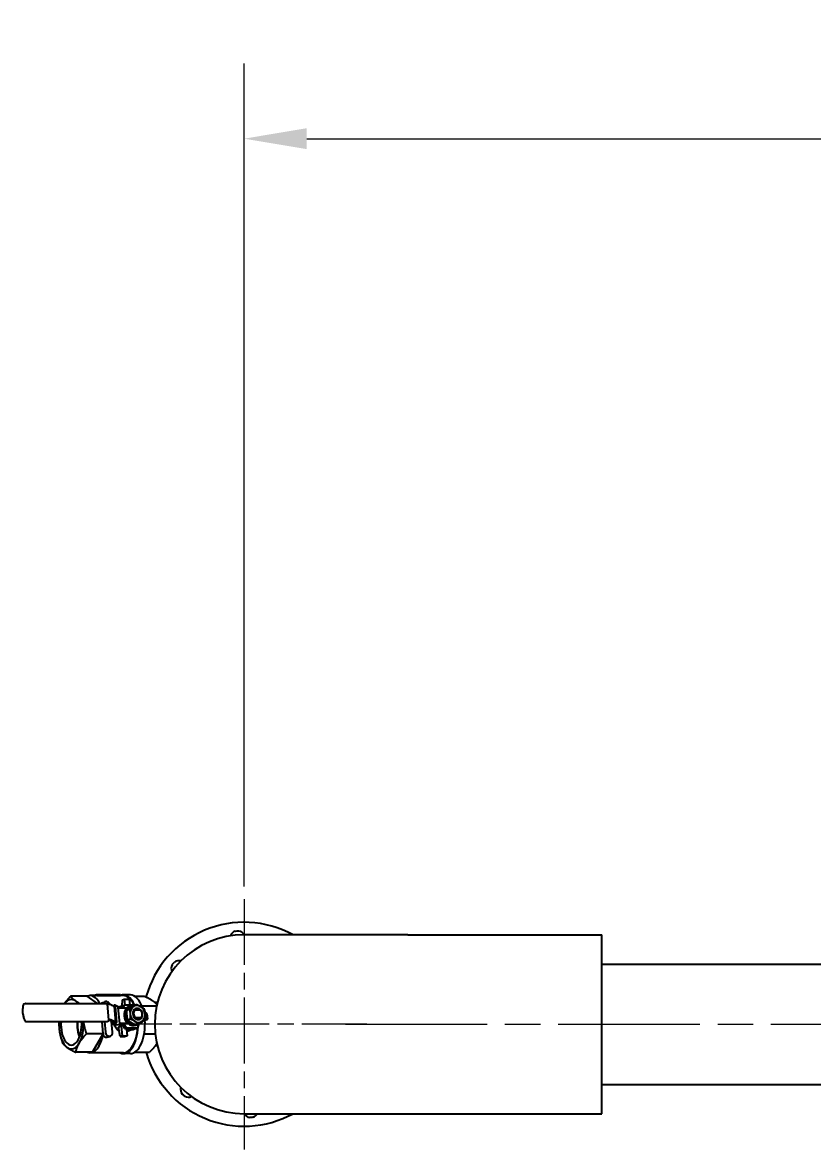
# Model space of a CAD drawing. Header units: millimetres. Extents: x 0 to 14700, y -3 to 10395.
# Drawn here: x 1635 to 2740, y 4647 to 6222 of the extents above; entities that cross this region are included whole.
import ezdxf

# ---------------------------------------------------------------- set-up
doc = ezdxf.new("R2010")
doc.units = ezdxf.units.MM
doc.header["$LTSCALE"] = 35
doc.linetypes.add('CHAIN', pattern=[0.3543, 0.2362, -0.0295, 0.0591, -0.0295])
for name, color, linetype, lineweight in [('Center Mark', 7, 'Continuous', 18), ('Centerline', 7, 'Continuous', 18), ('Dimension', 7, 'Continuous', 18), ('Visible', 7, 'Continuous', 25)]:
    doc.layers.add(name, color=color, linetype=linetype, lineweight=lineweight)
doc.styles.add('Title', font='arial.ttf')
doc.dimstyles.new('Default - Method 2b', dxfattribs={"dimscale": 35, "dimtxt": 3, "dimasz": 2.5, "dimexe": 3, "dimexo": 0.5, "dimgap": 0.7, "dimtad": 0, "dimtoh": 1, "dimdec": 1, "dimrnd": 1e-08, "dimtxsty": 'Title', "dimcen": 0.09, "dimdle": 10, "dimclrd": 256, "dimclre": 256, "dimclrt": 7, "dimadec": 0, "dimazin": 2, "dimtfac": 0.833333, "dimtdec": 1, "dimtmove": 0, "dimatfit": 3, "dimfxl": 1, "dimtolj": 1, "dimlwd": -1, "dimlwe": -1, "dimarcsym": 0})

# ---------------------------------------------------------------- blocks, each defined once
blk = doc.blocks.new('*D32')
at = {"layer": 'Defpoints', "color": 0, "transparency": 16777216}
for p in [(5100.6, 6059.7), (5100.6, 5709.7), (1945.1, 4997.2)]:
    blk.add_point(p, dxfattribs=at)
at = {"layer": 'Dimension', "transparency": 16777216}
for p, q in [((1945.1, 5014.7), (1945.1, 6164.7)), ((5100.6, 5727.2), (5100.6, 6164.7)), ((2032.6, 6059.7), (5013.1, 6059.7))]:
    blk.add_line(p, q, dxfattribs=at)
for points in [[(2032.6, 6074.3), (2032.6, 6045.1), (1945.1, 6059.7)], [(5013.1, 6074.3), (5013.1, 6045.1), (5100.6, 6059.7)]]:
    blk.add_solid(points, dxfattribs=at)
at = {"layer": 'Dimension', "color": 7, "transparency": 16777216, "insert": (3365.7, 6084.2), "char_height": 105, "attachment_point": 7, "style": 'Title'}
blk.add_mtext('\\A1;3155', dxfattribs=at)

msp = doc.modelspace()

# ---------------------------------------------------------------- linework, layer by layer
at = {"layer": 'Center Mark', "linetype": 'CHAIN', "ltscale": 11.111974}
msp.add_line((1945.11, 4997.19), (1945.11, 4647.19), dxfattribs=at)
at = {"layer": 'Center Mark', "linetype": 'CHAIN', "ltscale": 11.005616}
msp.add_line((2116.76, 4822.19), (1770.11, 4822.19), dxfattribs=at)
at = {"layer": 'Centerline', "linetype": 'CHAIN', "ltscale": 23.990969}
msp.add_line((2086.61, 4822.19), (3638.08, 4822.19), dxfattribs=at)
at = {"layer": 'Visible'}
for p, q in [((2174.11, 4947.19), (1945.11, 4947.19)), ((2174.11, 4947.19), (2445.11, 4947.19)), ((2445.11, 4697.19), (2445.11, 4947.19)), ((2445.11, 4906.34), (3550.09, 4906.34)), ((1637.22, 4850.74), (1638.7, 4851.29)), ((1639.22, 4851.38), (1753.12, 4851.38)), ((1725.81, 4861.36), (1702.49, 4861.36)), ((1739.87, 4851.38), (1725.81, 4861.36)), ((1736.35, 4862.19), (1729.42, 4862.19)), ((1734.52, 4862.19), (1738.7, 4863.73)), ((1738.7, 4863.73), (1772.26, 4863.73)), ((1738.88, 4861.87), (1738.7, 4863.73)), ((1772.43, 4861.87), (1738.88, 4861.87)), ((1746.21, 4851.88), (1750.77, 4853.56)), ((1772.43, 4861.87), (1772.26, 4863.73)), ((1776.36, 4862.19), (1772.4, 4862.19)), ((1774.76, 4847.81), (1774.95, 4856.45)), ((1774.95, 4856.45), (1777.54, 4857.4)), ((1785.97, 4863.19), (1776.36, 4863.19)), ((1777.54, 4857.4), (1784.47, 4857.4)), ((1777.54, 4857.4), (1778.31, 4849.06)), ((1784.47, 4857.4), (1785.24, 4849.06)), ((1792.02, 4861.36), (1805.67, 4861.36)), ((1823.8, 4852.34), (1820.69, 4852.34)), ((1755.85, 4828.52), (1753.86, 4850.15)), ((1754.85, 4849.88), (1753.88, 4849.88)), ((1763.18, 4846.88), (1757.66, 4849.56)), ((1759.96, 4848.44), (1763.48, 4848.91)), ((1763.18, 4846.88), (1765.18, 4825.25)), ((1768.24, 4846.86), (1764.27, 4848.79)), ((1767.15, 4825.01), (1765.06, 4847.63)), ((1774.88, 4847.86), (1769.03, 4845.7)), ((1771.12, 4823.09), (1769.03, 4845.71)), ((1780.77, 4844.8), (1769.11, 4844.8)), ((1774.9, 4847.9), (1773.61, 4844.8)), ((1774.9, 4847.9), (1777.36, 4848.81)), ((1777.36, 4848.81), (1775.69, 4844.8)), ((1791.26, 4848.81), (1777.36, 4848.81)), ((1780.74, 4841.71), (1784.6, 4843.14)), ((1784.42, 4847.11), (1786.39, 4847.84)), ((1789.14, 4847.65), (1789.02, 4848.43)), ((1789.6, 4847.95), (1789.12, 4847.77)), ((1790.5, 4848.53), (1794.37, 4849.95)), ((1800.43, 4841.62), (1791.95, 4841.62)), ((1801.88, 4848.03), (1822.81, 4848.03)), ((1803.56, 4844.59), (1804.76, 4844.59)), ((1804.76, 4844.59), (1804.85, 4843.58)), ((1809.25, 4837.38), (1809.97, 4829.51)), ((1639.74, 4826.2), (1753.64, 4826.2)), ((1748.19, 4808.86), (1746.59, 4826.2)), ((1749.9, 4826.2), (1751.3, 4810.94)), ((1753.78, 4826.22), (1755.25, 4826.77)), ((1756.85, 4828.24), (1755.86, 4828.24)), ((1762.3, 4824.86), (1756.78, 4827.54)), ((1761, 4810.94), (1759.6, 4826.17)), ((1765.18, 4825.25), (1759.66, 4827.92)), ((1760.43, 4824.11), (1760.27, 4825.85)), ((1765.18, 4821.03), (1761.21, 4822.96)), ((1762, 4822.83), (1765.84, 4823.34)), ((1762.27, 4822.44), (1762.31, 4822.06)), ((1765.18, 4825.25), (1762.3, 4824.86)), ((1762.74, 4822.22), (1762.31, 4822.06)), ((1762.31, 4822.06), (1763.07, 4822.06)), ((1769.81, 4821.42), (1765.97, 4820.91)), ((1773.24, 4819.56), (1769.19, 4818.07)), ((1783.47, 4822.62), (1771.09, 4822.62)), ((1782.76, 4823.16), (1771.11, 4823.16)), ((1773.24, 4819.56), (1774.47, 4806.18)), ((1774.08, 4822.62), (1777.8, 4816.43)), ((1777.09, 4822.62), (1780.26, 4817.34)), ((1782, 4828.09), (1785.86, 4829.51)), ((1792.85, 4831.79), (1801.34, 4831.79)), ((1793.02, 4821.27), (1796.88, 4822.7)), ((1794.11, 4820.85), (1796.08, 4821.57)), ((1796.26, 4817.34), (1798.46, 4822.62)), ((1796.29, 4829.92), (1800.5, 4831.48)), ((1798.95, 4822.62), (1798.15, 4822.62)), ((1800.43, 4823.16), (1798.91, 4823.16)), ((1800.43, 4823.16), (1798.95, 4822.62)), ((1805.9, 4828.94), (1800.43, 4823.16)), ((1804.16, 4827.1), (1809.2, 4828.96)), ((1805.55, 4828.57), (1806.6, 4828.96)), ((1806.95, 4830.05), (1806.65, 4829.74)), ((1748.19, 4808.86), (1724.88, 4808.86)), ((1733.03, 4783.01), (1748.19, 4808.86)), ((1753.54, 4804.01), (1758.09, 4805.69)), ((1771.74, 4805.17), (1769.19, 4818.07)), ((1774.47, 4806.18), (1771.74, 4805.17)), ((1771.74, 4805.17), (1778.67, 4805.17)), ((1774.47, 4806.18), (1781.4, 4806.18)), ((1780.26, 4817.34), (1777.8, 4816.43)), ((1777.8, 4816.43), (1793.8, 4816.43)), ((1781.4, 4806.18), (1778.67, 4805.17)), ((1780.26, 4817.34), (1796.26, 4817.34)), ((1780.6, 4814.8), (1781.4, 4806.18)), ((1789.6, 4814.92), (1781.3, 4811.85)), ((1793.8, 4816.43), (1796.26, 4817.34)), ((1805.36, 4808.86), (1820.83, 4808.86)), ((1823.8, 4792.04), (1820.6, 4792.04)), ((1733.03, 4783.01), (1709.72, 4783.01)), ((1776.36, 4782.19), (1729.42, 4782.19)), ((1785.97, 4781.19), (1776.36, 4781.19)), ((1792.02, 4783.01), (1812.9, 4783.01)), ((2445.11, 4738.04), (3550.09, 4738.04)), ((1945.11, 4697.19), (2174.11, 4697.19)), ((2174.11, 4697.19), (2445.11, 4697.19))]:
    msp.add_line(p, q, dxfattribs=at)
for centre, radius, start, end in [((1945.11, 4822.19), 142.5, 61.30559, 164.4678), ((1945.11, 4822.19), 125, 90, 270), ((1935.86, 4941.83), 10.75, 107.34237, 158.95436), ((1935.86, 4941.83), 10.75, 29.89143, 81.50333), ((1853.97, 4900.24), 10.75, 152.34237, 203.95436), ((1853.97, 4900.24), 10.75, 74.89133, 126.50333), ((1637.74, 4849.33), 1.5, 110.2548, 165.14327), ((1639.22, 4849.88), 1.5, 90, 110.2548), ((1639.74, 4827.7), 1.5, 204.21718, 270), ((1945.11, 4822.19), 142.5, 195.95717, 298.69441), ((1867.06, 4731.04), 10.75, 164.89133, 216.50333), ((1867.06, 4731.04), 10.75, 242.34237, 293.95436), ((1954.37, 4702.54), 10.75, 209.89133, 261.50333), ((1954.37, 4702.54), 10.75, 287.34237, 330.10857)]:
    msp.add_arc(centre, radius, start, end, dxfattribs=at)
for centre, major_axis, ratio, start_param, end_param in [((1703.44, 4822.19), (0, 34.5), 0.5, 5.9420419, 6.8452843), ((1703.44, 4822.19), (0, 34.5), 0.5, 5.7210863, 5.9420419), ((1729.42, 4822.19), (0, 40), 0.5, 5.53041, 6.4865234), ((1736.35, 4822.19), (0, 40), 0.5, 6.156545, 6.2831853), ((1752.71, 4848.31), (-1.94, 5.25), 0.8516504, 4.6605261, 6.9586072), ((1753.12, 4849.88), (0, 1.5), 0.5, 4.8948443, 6.2831853), ((1776.36, 4822.19), (0, 41), 0.5, 5.4260748, 6.4785976), ((1776.36, 4822.19), (0, 40), 0.5, 5.4408285, 6.2831853), ((1785.97, 4822.19), (0, 41), 0.5, 5.3023394, 6.2831853), ((1751.9, 4848.79), (5.97, 0.55), 0.1571357, 0.2545214, 1.0399196), ((1763.62, 4847.44), (0.65, 1.35), 0.9557611, 5.2759664, 6.8467628), ((1767.59, 4845.51), (0.65, 1.35), 0.9557611, 5.2759664, 6.2831853), ((1783.37, 4831.8), (-6.23, 16.89), 0.8516504, 0.1740818, 0.4419345), ((1789.27, 4833.98), (-4.85, 13.13), 0.8516504, 0.3624484, 2.1701484), ((1783.37, 4831.8), (-6.23, 16.89), 0.8516504, 6.2027805, 6.2601805), ((1791.23, 4834.71), (-4.85, 13.13), 0.8516504, 6.0572272, 9.9548463), ((1789.27, 4833.98), (-4.85, 13.13), 0.8516504, 0, 0.3624484), ((1783.37, 4831.8), (6.23, -16.89), 0.8516504, 2.5556016, 2.6130017), ((1796.15, 4836.52), (-4.15, 11.26), 0.8516504, 0.2191009, 1.2662984), ((1796.15, 4836.52), (4.15, -11.26), 0.8516504, 4.4078911, 5.4550886), ((1796.15, 4836.52), (-2.77, 7.51), 0.8516504, 0.5911669, 1.9414299), ((1796.15, 4836.52), (-4.15, 11.26), 0.8516504, 5.4550886, 6.5022862), ((1796.15, 4836.52), (-2.77, 7.51), 0.8516504, 5.0830226, 6.8743522), ((1796.64, 4836.7), (-2.42, 6.57), 0.8516504, 0.4706955, 2.0619014), ((1795.81, 4836.39), (-2.42, 6.57), 0.8516504, 5.2698207, 6.7024461), ((1791.59, 4834.84), (-2.42, 6.57), 0.8516504, 5.8058461, 5.8967381), ((1796.15, 4836.52), (-4.15, 11.26), 0.8516504, 4.4078911, 5.4550886), ((1796.64, 4836.7), (2.42, -6.57), 0.8516504, 0.4706955, 2.0619014), ((1796.15, 4836.52), (2.77, -7.51), 0.8516504, 0.5911669, 1.9414299), ((1796.15, 4836.52), (4.15, -11.26), 0.8516504, 0.2191009, 1.2662984), ((1803.27, 4836.83), (5.97, 0.55), 0.1571357, 0, 1.007821), ((1703.44, 4822.19), (0, -34.5), 0.5, 4.5958176, 4.8948443), ((1703.44, 4822.19), (0, -29.07), 0.5, 4.5739021, 7.9924685), ((1725.7, 4822.19), (0, -28.27), 0.5, 4.569945, 5.4056754), ((1725.7, 4822.19), (0, -27.4), 0.5, 4.5654147, 5.3985347), ((1703.44, 4822.19), (0, 34.5), 0.5, 3.8476468, 4.8289604), ((1753.64, 4827.7), (0, -1.5), 0.5, 0, 0.1824554), ((1755.11, 4828.24), (0, -1.5), 0.5, 0.1824554, 1.7532517), ((1753.9, 4827.15), (2.99, 0.28), 0.1571357, 0.2545214, 0.8603969), ((1753.9, 4827.15), (5.97, 0.55), 0.1571357, 0.2545214, 1.0399196), ((1761.87, 4824.31), (-0.65, -1.35), 0.9557611, 5.2759664, 6.8467628), ((1765.84, 4822.38), (-0.65, -1.35), 0.9557611, 0, 0.5635775), ((1765.71, 4824.82), (0.65, 1.35), 0.9557611, 3.7051701, 5.2759664), ((1769.68, 4822.9), (-0.65, -1.35), 0.9557611, 0.5635775, 2.1343738), ((1783.37, 4831.8), (-6.23, 16.89), 0.8516504, 1.826071, 2.0300849), ((1789.27, 4833.98), (4.85, -13.13), 0.8516504, 5.3117411, 6.2831853), ((1785.97, 4822.19), (0, -41), 0.5, 0, 1.7100999), ((1796.15, 4836.52), (2.77, -7.51), 0.8516504, 5.0830226, 6.8743522), ((1796.15, 4836.52), (4.15, -11.26), 0.8516504, 5.4550886, 6.5022862), ((1795.81, 4836.39), (2.42, -6.57), 0.8516504, 5.203494, 6.7538808), ((1791.59, 4834.84), (2.42, -6.57), 0.8516504, 0.3864472, 0.4706955), ((1804, 4828.96), (2.99, 0.28), 0.1571357, 5.7523085, 6.8202492), ((1804, 4828.96), (5.97, 0.55), 0.1571357, 5.7523085, 7.3231049), ((1703.44, 4822.19), (0, -34.5), 0.5, 4.8948443, 5.9420419), ((1729.42, 4822.19), (0, -40), 0.5, 6.0798472, 7.541473), ((1756.15, 4810.94), (1.94, -5.25), 0.8516504, 4.4078911, 7.5494837), ((1776.36, 4822.19), (0, -41), 0.5, 6.0618709, 7.7660964), ((1776.36, 4822.19), (0, -40), 0.5, 0, 1.4488435), ((1783.37, 4831.8), (6.23, -16.89), 0.8516504, 5.6972073, 6.4975413), ((1703.44, 4822.19), (0, -34.5), 0.5, 5.9420419, 6.9892394)]:
    msp.add_ellipse(centre, major_axis=major_axis, ratio=ratio, start_param=start_param, end_param=end_param, dxfattribs=at)
for points, knots in [([(1932.65, 4952.09), (1932.79, 4952.13), (1932.92, 4952.17), (1934.4, 4952.57), (1935.81, 4952.67), (1937.28, 4952.48), (1937.37, 4952.47), (1937.45, 4952.46)], [-3.22529875, -3.22529875, -3.22529875, -3.22529875, -3.17709695, -3.17709695, -2.68834505, -2.68834505, -2.65935601, -2.65935601, -2.65935601, -2.65935601]), ([(1844.45, 4905.23), (1844.6, 4905.52), (1844.76, 4905.79), (1845.43, 4906.84), (1846.02, 4907.54), (1846.98, 4908.42), (1847.27, 4908.66), (1847.57, 4908.88)], [-2.19527918, -2.19527918, -2.19527918, -2.19527918, -2.09934923, -2.09934923, -1.8229843, -1.8229843, -1.70977025, -1.70977025, -1.70977025, -1.70977025]), ([(1746.21, 4851.88), (1746.11, 4851.85), (1746.01, 4851.8), (1745.71, 4851.65), (1745.53, 4851.52), (1745.37, 4851.38)], [0.1672897, 0.1672897, 0.1672897, 0.1672897, 0.21164014, 0.21164014, 0.30955253, 0.30955253, 0.30955253, 0.30955253]), ([(1636.29, 4849.72), (1635.91, 4848.28), (1635.63, 4846.79), (1635.28, 4843.77), (1635.21, 4842.24), (1635.29, 4839.15), (1635.43, 4837.6), (1635.92, 4834.52), (1636.28, 4832.99), (1637.18, 4829.99), (1637.73, 4828.51), (1638.37, 4827.08)], [5.89753338, 5.89753338, 5.89753338, 5.89753338, 6.05179415, 6.05179415, 6.20605492, 6.20605492, 6.36031569, 6.36031569, 6.51457646, 6.51457646, 6.66883724, 6.66883724, 6.66883724, 6.66883724]), ([(1770.25, 4812.71), (1769.52, 4813.15), (1768.83, 4813.67), (1767.41, 4814.94), (1766.71, 4815.72), (1765.46, 4817.37), (1764.87, 4818.3), (1763.88, 4820.17), (1763.46, 4821.09), (1763.09, 4822.04)], [-10.275322, -10.275322, -10.275322, -10.275322, -9.9889569, -9.9889569, -9.6441875, -9.6441875, -9.3000028, -9.3000028, -9.0043296, -9.0043296, -9.0043296, -9.0043296]), ([(1753.54, 4804.01), (1753.02, 4803.82), (1752.49, 4803.72), (1751.4, 4803.72), (1750.8, 4803.88), (1749.81, 4804.48), (1749.4, 4804.92), (1748.77, 4805.98), (1748.53, 4806.69), (1748.3, 4808.25), (1748.32, 4809.09), (1748.45, 4809.89)], [-1.9791953, -1.9791953, -1.9791953, -1.9791953, -1.8119056, -1.8119056, -1.6002654, -1.6002654, -1.3886253, -1.3886253, -1.1377582, -1.1377582, -0.8868911, -0.8868911, -0.8868911, -0.8868911]), ([(1862.07, 4721.52), (1861.78, 4721.67), (1861.51, 4721.83), (1860.46, 4722.5), (1859.76, 4723.1), (1858.88, 4724.05), (1858.64, 4724.35), (1858.42, 4724.65)], [-2.19527918, -2.19527918, -2.19527918, -2.19527918, -2.09934923, -2.09934923, -1.8229843, -1.8229843, -1.70977025, -1.70977025, -1.70977025, -1.70977025]), ([(1957.57, 4692.28), (1957.27, 4692.19), (1956.96, 4692.11), (1955.75, 4691.84), (1954.82, 4691.76), (1953.53, 4691.82), (1953.15, 4691.86), (1952.78, 4691.91)], [-2.19527918, -2.19527918, -2.19527918, -2.19527918, -2.09934923, -2.09934923, -1.8229843, -1.8229843, -1.70977025, -1.70977025, -1.70977025, -1.70977025])]:
    msp.add_open_spline(points, degree=3, knots=knots, dxfattribs=at)
for points, weights in [([(1702.49, 4861.36), (1697.32, 4856.03), (1694.12, 4851.38)], [1.65050105335, 1.74701536247, 1.77056615167]), ([(1709.21, 4854.7), (1704.85, 4857.79), (1702.49, 4861.36)], [1.77816775413, 1.77816775413, 1.65050105335]), ([(1714.59, 4851.38), (1711.5, 4853.07), (1709.21, 4854.7)], [1.74283477878, 1.77816775413, 1.77816775413]), ([(1805.67, 4861.36), (1813.37, 4857.79), (1817.72, 4854.7)], [1.65050105335, 1.77816775413, 1.77816775413]), ([(1817.72, 4854.7), (1821.07, 4852.32), (1823.19, 4849.74)], [1.77816775413, 1.77816775413, 1.70278645848]), ([(1780.74, 4841.71), (1780.55, 4837.87), (1780.84, 4834.71)], [1.66506350946, 1.79385662014, 1.79385662014]), ([(1780.74, 4841.71), (1782.83, 4843.35), (1785.09, 4844.93)], [1.66506350946, 1.79385662014, 1.79385662014]), ([(1780.84, 4834.71), (1781.13, 4831.54), (1782, 4828.09)], [1.79385662014, 1.79385662014, 1.66506350946]), ([(1784.6, 4843.14), (1787.75, 4845.16), (1790.01, 4846.74)], [1.66506350946, 1.79385662014, 1.79385662014]), ([(1784.6, 4843.14), (1785.47, 4839.68), (1785.76, 4836.52)], [1.66506350946, 1.79385662014, 1.79385662014]), ([(1785.09, 4844.93), (1787.36, 4846.51), (1790.5, 4848.53)], [1.79385662014, 1.79385662014, 1.66506350946]), ([(1785.76, 4836.52), (1786.05, 4833.36), (1785.86, 4829.51)], [1.79385662014, 1.79385662014, 1.66506350946]), ([(1790.01, 4846.74), (1792.28, 4848.32), (1794.37, 4849.95)], [1.79385662014, 1.79385662014, 1.66506350946]), ([(1790.29, 4841.44), (1791.19, 4841.54), (1791.95, 4841.62)], [1.14874156311, 1.12552357002, 1.09389498572]), ([(1794.37, 4849.95), (1797.85, 4848.32), (1800.4, 4846.74)], [1.66506350946, 1.79385662014, 1.79385662014]), ([(1800.4, 4846.74), (1802.96, 4845.16), (1805.39, 4843.14)], [1.79385662014, 1.79385662014, 1.66506350946]), ([(1800.43, 4841.62), (1800.76, 4841.54), (1801.1, 4841.44)], [1.09389498572, 1.12552357002, 1.14874156311]), ([(1805.39, 4843.14), (1806.25, 4839.68), (1806.54, 4836.52)], [1.66506350946, 1.79385662014, 1.79385662014]), ([(1806.54, 4836.52), (1806.83, 4833.36), (1806.64, 4829.51)], [1.79385662014, 1.79385662014, 1.66506350946]), ([(1686.3, 4826.2), (1686.01, 4820.95), (1686.48, 4815.93)], [1.73918198231, 1.77816775413, 1.77816775413]), ([(1724.88, 4808.86), (1721.66, 4818.14), (1720.65, 4826.2)], [1.65050105335, 1.76240552795, 1.77622168853]), ([(1786.98, 4824.49), (1784.42, 4826.07), (1782, 4828.09)], [1.79385662014, 1.79385662014, 1.66506350946]), ([(1791.9, 4826.3), (1789.34, 4827.88), (1785.86, 4829.51)], [1.79385662014, 1.79385662014, 1.66506350946]), ([(1793.02, 4821.27), (1789.54, 4822.91), (1786.98, 4824.49)], [1.66506350946, 1.79385662014, 1.79385662014]), ([(1792.85, 4831.79), (1792.09, 4831.71), (1791.2, 4831.6)], [1.09389498572, 1.12552357002, 1.14874156311]), ([(1791.2, 4831.6), (1791.62, 4831.53), (1792.02, 4831.48)], [1, 1.0040506254, 1]), ([(1796.88, 4822.7), (1794.45, 4824.72), (1791.9, 4826.3)], [1.66506350946, 1.79385662014, 1.79385662014]), ([(1802.29, 4826.3), (1800.02, 4824.72), (1796.88, 4822.7)], [1.79385662014, 1.79385662014, 1.66506350946]), ([(1800.5, 4831.48), (1801.2, 4831.53), (1802.01, 4831.6)], [1, 1.0040506254, 1]), ([(1802.01, 4831.6), (1801.67, 4831.71), (1801.34, 4831.79)], [1.14874156311, 1.12552357002, 1.09389498572]), ([(1806.64, 4829.51), (1804.55, 4827.88), (1802.29, 4826.3)], [1.66506350946, 1.79385662014, 1.79385662014]), ([(1686.48, 4815.93), (1687.31, 4806.84), (1690.95, 4796.34)], [1.77816775413, 1.77816775413, 1.65050105335]), ([(1714.63, 4795.93), (1718.15, 4801.93), (1724.88, 4808.86)], [1.77816775413, 1.77816775413, 1.65050105335]), ([(1690.95, 4796.34), (1693.31, 4792.77), (1697.67, 4789.67)], [1.65050105335, 1.77816775413, 1.77816775413]), ([(1697.67, 4789.67), (1702.02, 4786.58), (1709.72, 4783.01)], [1.77816775413, 1.77816775413, 1.65050105335]), ([(1709.72, 4783.01), (1711.11, 4789.94), (1714.63, 4795.93)], [1.65050105335, 1.77816775413, 1.77816775413]), ([(1822.97, 4795.63), (1819.47, 4789.77), (1812.9, 4783.01)], [1.77808693539, 1.7749556114, 1.65050105335])]:
    msp.add_rational_spline(points, weights, degree=2, dxfattribs=at)
msp.add_open_spline([(1781.3, 4811.86), (1781.16, 4811.8), (1781.03, 4811.76), (1780.89, 4811.71)], degree=3, dxfattribs=at)

# ---------------------------------------------------------------- dimensions: what is measured, and where the dimension line sits
at = {"layer": 'Dimension'}
dim = msp.add_linear_dim(base=(5100.59, 6059.69), p1=(1945.11, 4997.19), p2=(5100.59, 5709.69), angle=180, dimstyle='Default - Method 2b', override={"dimgap": 0.7, "dimtad": 1, "dimtoh": 0, "dimdec": 0, "dimtol": 0, "dimlim": 0, "dimtp": 0, "dimtm": 0, "dimtdec": 1, "dimtofl": 0, "dimatfit": 1}, dxfattribs=at)
dim.commit()
dim.dimension.update_dxf_attribs({"geometry": '*D32', "text_midpoint": (3522.85, 6059.69), "dimtype": 160})

doc.saveas('drawing.dxf')
